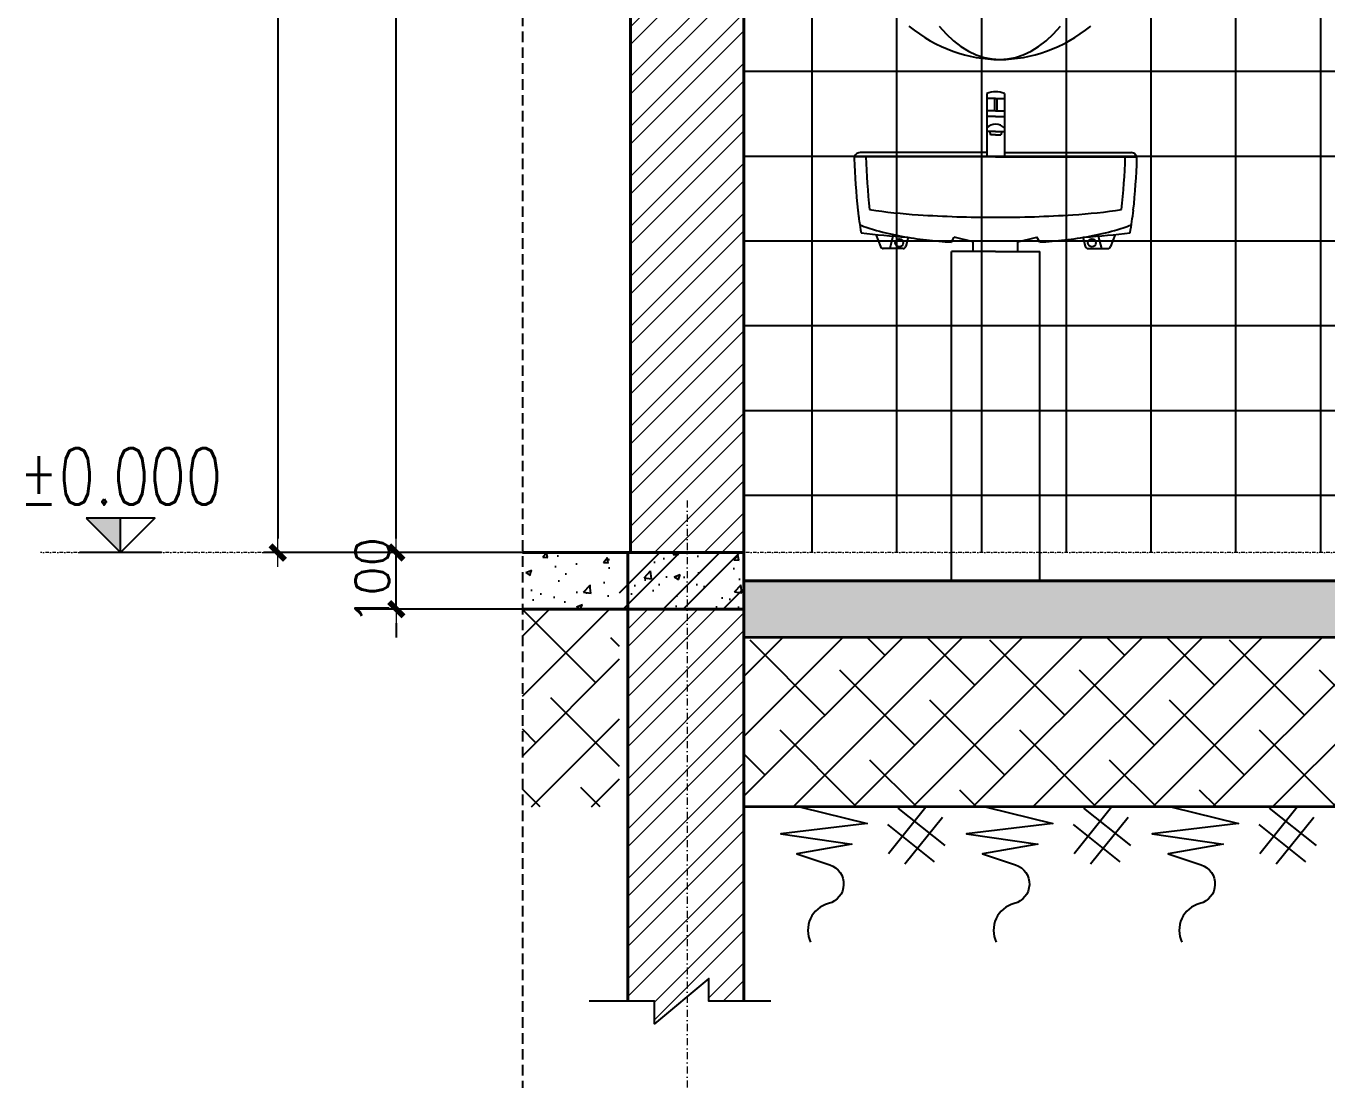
# Model space of a CAD drawing. Header units: millimetres. Extents: x 615730 to 2792744, y 139412 to 597571.
# Drawn here: x 1463402 to 1472612, y 226148 to 233605 of the extents above; entities that cross this region are included whole.
import ezdxf
from ezdxf.enums import TextEntityAlignment as Align

# ---------------------------------------------------------------- set-up
doc = ezdxf.new("R2010")
doc.units = ezdxf.units.MM
doc.header["$MEASUREMENT"] = 0
doc.header["$PDMODE"] = 34
doc.linetypes.add('DASHDOT', pattern=[1, 0.5, -0.25, 0, -0.25])
doc.linetypes.add('HIDDEN', pattern=[0.375, 0.25, -0.125])
doc.layers.get('0').update_dxf_attribs({"lineweight": 5})
for name, color, linetype in [('8', 8, 'Continuous'), ('CUA', 132, 'Continuous'), ('DUT', 250, 'HIDDEN'), ('HACH', 250, 'Continuous'), ('NOITHAT', 144, 'Continuous'), ('TEXT', 2, 'Continuous')]:
    doc.layers.add(name, color=color, linetype=linetype)
for name, color, linetype, lineweight in [('NETNGOAITUONG', 1, 'Continuous', 40), ('TIM TRUC', 149, 'DASHDOT', 9), ('TUONG', 6, 'Continuous', 35), ('VLIEU', 250, 'Continuous', 9)]:
    doc.layers.add(name, color=color, linetype=linetype, lineweight=lineweight)
doc.styles.add('DIM', font='txt.shx', dxfattribs={"height": 120})
doc.styles.add('romans', font='romans.shx', dxfattribs={"height": 240})
doc.dimstyles.new('1-50', dxfattribs={"dimtxt": 200, "dimasz": 100, "dimexe": 100, "dimexo": 0, "dimgap": 50, "dimtad": 1, "dimdec": 0, "dimlfac": 0.25, "dimzin": 0, "dimdsep": 46, "dimtxsty": 'romans', "dimblk": ']', "dimcen": 0, "dimdle": 100, "dimclrd": 148, "dimclre": 148, "dimclrt": 2, "dimadec": 0, "dimazin": 0, "dimtfac": 1.111111, "dimtdec": 0, "dimtix": 1, "dimtmove": 2, "dimatfit": 3, "dimldrblk": ']', "dimfxl": 200, "dimtolj": 1, "dimtzin": 0, "dimarcsym": 0})
pattern_1 = [(45, (600767.42, -33105.82), (-176.776695, 176.776695), []), (45, (600767.42, -32980.82), (-176.776695, 176.776695), [])]

# ---------------------------------------------------------------- blocks, each defined once
blk = doc.blocks.new('A$C21B80CA2')
at = {"layer": 'NOITHAT'}
for p, q in [((313.3, 895.7), (313.3, 783.5)), ((328.9, 886.5), (313.3, 886.5)), ((326.8, 886.5), (326.8, 865)), ((328.9, 886.5), (344.5, 886.5)), ((331, 886.5), (331, 865)), ((344.5, 895.7), (344.5, 783.5)), ((328.9, 865), (313.3, 865)), ((328.9, 854.8), (313.3, 854.8)), ((328.9, 865), (344.5, 865)), ((328.9, 854.8), (344.5, 854.8)), ((328.9, 828.2), (313.3, 828.2)), ((317.9, 828.2), (319.8, 822.2)), ((328.9, 822.2), (319.8, 822.2)), ((328.9, 828.2), (344.5, 828.2)), ((328.9, 822.2), (338, 822.2)), ((339.9, 828.2), (338, 822.2)), ((328.9, 783.5), (79.1, 783.5)), ((313.3, 791.2), (89.1, 791.2)), ((328.9, 783.5), (578.7, 783.5)), ((344.5, 791.2), (568.7, 791.2)), ((117.1, 646.2), (125.3, 624.7)), ((540.7, 646.2), (532.5, 624.7)), ((147.1, 643.3), (141.5, 621.4)), ((174.3, 641.2), (170.2, 625.3)), ((250.8, 632.6), (255.6, 641.3)), ((289.3, 633.3), (255.6, 641.3)), ((289.3, 616.4), (289.3, 633.3)), ((368.5, 633.3), (402.1, 641.3)), ((368.5, 616.4), (368.5, 633.3)), ((407, 632.6), (402.1, 641.3)), ((483.5, 641.2), (487.6, 625.3)), ((510.7, 643.3), (516.3, 621.4)), ((165.2, 621.4), (130.1, 621.4)), ((250.8, 33.5), (250.8, 616.4)), ((328.9, 616.4), (250.8, 616.4)), ((328.9, 616.4), (407, 616.4)), ((407, 33.5), (407, 616.4)), ((492.6, 621.4), (527.7, 621.4))]:
    blk.add_line(p, q, dxfattribs=at)
for centre in [(158.4, 631.3), (499.4, 631.3)]:
    blk.add_circle(centre, 7.04, dxfattribs=at)
for centre, radius, start, end in [((328.9, 854.3), 44.2, 90, 110.681), ((328.9, 854.3), 44.2, 69.319, 90), ((328.9, 819.1), 22, 90, 135.2499), ((328.9, 819.1), 22, 44.7501, 90), ((89.1, 780.7), 10.4, 90, 181.6206), ((1176.6, 811.5), 1077.5, 181.4896, 186.4655), ((-518.8, 811.5), 1077.5, 353.5345, 358.5104), ((568.7, 780.7), 10.4, 358.3794, 90), ((1176.6, 811.5), 1098.3, 181.6206, 186.4017), ((-518.8, 811.5), 1098.3, 353.5983, 358.3794), ((669.3, 754.6), 587.9, 186.4017, 190.3143), ((669.3, 754.6), 587.9, 186.4017, 188.9211), ((262, 1751.6), 1072.8, 261.6371, 266.266), ((328.6, 2772.3), 2095.7, 266.266, 270), ((329.2, 2772.3), 2095.7, 269.9919, 270), ((329.2, 2772.3), 2095.7, 270, 273.734), ((395.8, 1751.6), 1072.8, 273.734, 278.3629), ((-11.5, 754.6), 587.9, 349.6857, 353.5983), ((186.4, 904.8), 260.5, 247.9424, 254.8441), ((232.9, 1712.7), 1072.8, 262.3994, 266.704), ((272, 1220.8), 587.9, 254.8441, 263.5983), ((385.8, 1220.8), 587.9, 276.4017, 285.1559), ((424.9, 1712.7), 1072.8, 273.296, 277.6006), ((471.4, 904.8), 260.5, 285.1559, 292.0576), ((130.1, 626.6), 5.2, 200.8305, 270), ((165.2, 626.6), 5.2, 270, 345.644), ((328.9, 1728.1), 1098.3, 263.5983, 265.9237), ((328.9, 1728.1), 1098.3, 274.0763, 276.4017), ((492.6, 626.6), 5.2, 194.356, 270), ((527.7, 626.6), 5.2, 270, 339.1695)]:
    blk.add_arc(centre, radius, start, end, dxfattribs=at)
for ratio in [0.768573, 0.512382]:
    blk.add_ellipse((336.3, 1357), major_axis=(0, 401.2), ratio=ratio, start_param=2.591828, end_param=3.691358, dxfattribs=at)
blk = doc.blocks.new('sgt')
at = {"layer": 'HACH'}
for p, q in [((102718.9, -904500.3), (102646.3, -904590.9)), ((102664.5, -904502.5), (102755.2, -904575.1)), ((102750.7, -904520.7), (102678.1, -904611.3)), ((102644.1, -904534.2), (102734.8, -904606.8))]:
    blk.add_line(p, q, dxfattribs=at)
blk.add_lwpolyline([(102476.2, -904500.3), (102604.7, -904532.4), (102437.4, -904552.5), (102575.3, -904572.5), (102468.2, -904591.2), (102532.4, -904612.6, -0.748369), (102529.8, -904687.5, 0.474268), (102495, -904762.5, 0.626952)], format="xyb", dxfattribs=at)
blk = doc.blocks.new(']')
for p, q in [((0, 1), (0, -1)), ((1, 0), (-1, 0))]:
    blk.add_line(p, q)
at = {"color": 9, "const_width": 0.4}
blk.add_lwpolyline([(-0.509, -0.509), (0.509, 0.509)], dxfattribs=at)
blk = doc.blocks.new('*D2915')
at = {"layer": 'DEFPOINTS', "color": 0, "ltscale": 10, "transparency": 16777216}
for p in [(1466023.7, 229879.4), (1466916.9, 229879.4), (1466916.9, 229479.4)]:
    blk.add_point(p, dxfattribs=at)
at = {"layer": 'VLIEU', "color": 148, "lineweight": -2, "ltscale": 10, "transparency": 16777216}
for p, q in [((1466023.7, 229979.4), (1466023.7, 230079.4)), ((1466916.9, 229879.4), (1465923.7, 229879.4)), ((1466023.7, 229479.4), (1466023.7, 229879.4)), ((1466916.9, 229479.4), (1465923.7, 229479.4)), ((1466023.7, 229379.4), (1466023.7, 229279.4))]:
    blk.add_line(p, q, dxfattribs=at)
at = {"layer": 'VLIEU', "color": 148, "lineweight": -2, "ltscale": 10, "transparency": 16777216, "xscale": 100, "yscale": 100, "zscale": 100}
for p, rotation in [((1466023.7, 229879.4), 270), ((1466023.7, 229479.4), 90)]:
    blk.add_blockref(']', p, dxfattribs=dict(at, rotation=rotation))
at = {"layer": 'VLIEU', "color": 2, "ltscale": 10, "transparency": 16777216, "insert": (1465853.7, 229679.4), "char_height": 240, "attachment_point": 5, "rotation": 90, "style": 'romans'}
blk.add_mtext('\\A1;100', dxfattribs=at)
blk = doc.blocks.new('*D2916')
at = {"layer": 'DEFPOINTS', "color": 0, "ltscale": 10, "transparency": 16777216}
for p in [(1466023.7, 242679.4), (1466916.9, 242679.4), (1466916.9, 229879.4)]:
    blk.add_point(p, dxfattribs=at)
at = {"layer": 'VLIEU', "color": 148, "lineweight": -2, "ltscale": 10, "transparency": 16777216}
for p, q in [((1466916.9, 242679.4), (1465923.7, 242679.4)), ((1466023.7, 229979.4), (1466023.7, 242579.4)), ((1466916.9, 229879.4), (1465923.7, 229879.4))]:
    blk.add_line(p, q, dxfattribs=at)
at = {"layer": 'VLIEU', "color": 148, "lineweight": -2, "ltscale": 10, "transparency": 16777216, "xscale": 100, "yscale": 100, "zscale": 100}
for p, rotation in [((1466023.7, 242679.4), 90), ((1466023.7, 229879.4), 270)]:
    blk.add_blockref(']', p, dxfattribs=dict(at, rotation=rotation))
at = {"layer": 'VLIEU', "color": 2, "ltscale": 10, "transparency": 16777216, "insert": (1465853.7, 236279.4), "char_height": 240, "attachment_point": 5, "rotation": 90, "style": 'romans'}
blk.add_mtext('\\A1;3200', dxfattribs=at)
blk = doc.blocks.new('Cao do mat dung')
at = {"layer": '8'}
blk.add_hatch(color=256, dxfattribs=at).paths.add_polyline_path([(125, 125), (0, 125), (0, 0)])
for p, q in [((0, 0), (0, 125)), ((-150, 0), (150, 0))]:
    blk.add_line(p, q)
blk.add_lwpolyline([(125, 125), (0, 0), (-125, 125)], close=True)
at = {"layer": 'TEXT', "style": 'DIM', "width": 0.75}
blk.add_attdef('%%P0.000', text='', height=180, dxfattribs=at).set_placement((0, 175), align=Align.CENTER)
blk = doc.blocks.new('*D2926')
at = {"layer": 'DEFPOINTS', "color": 0, "ltscale": 10, "transparency": 16777216}
for p in [(1466916.9, 245879.4), (1465184.2, 229879.4), (1466916.9, 229879.4)]:
    blk.add_point(p, dxfattribs=at)
at = {"layer": 'VLIEU', "color": 148, "lineweight": -2, "ltscale": 10, "transparency": 16777216}
for p, q in [((1466916.9, 245879.4), (1465084.2, 245879.4)), ((1465184.2, 245779.4), (1465184.2, 229979.4)), ((1466916.9, 229879.4), (1465084.2, 229879.4))]:
    blk.add_line(p, q, dxfattribs=at)
at = {"layer": 'VLIEU', "color": 148, "lineweight": -2, "ltscale": 10, "transparency": 16777216, "xscale": 100, "yscale": 100, "zscale": 100}
for p, rotation in [((1465184.2, 245879.4), 90), ((1465184.2, 229879.4), 270)]:
    blk.add_blockref(']', p, dxfattribs=dict(at, rotation=rotation))
at = {"layer": 'VLIEU', "color": 2, "ltscale": 10, "transparency": 16777216, "insert": (1465014.2, 237879.4), "char_height": 240, "attachment_point": 5, "rotation": 90, "style": 'romans'}
blk.add_mtext('\\A1;4000', dxfattribs=at)

msp = doc.modelspace()

# ---------------------------------------------------------------- hatches: boundary and pattern name
at = {"layer": 'HACH'}
h = msp.add_hatch(dxfattribs=at)
h.set_pattern_fill('NET', color=256, scale=4800, style=0)
h.set_pattern_definition([(0, (600767.4, -1315.2), (1e-13, 600), []), (90, (600767.4, -1315.2), (-600, 2e-13), [])])
h.paths.add_polyline_path([(1468484.2, 229879.4), (1472964.3, 229879.4), (1472964.3, 233139.4, 0.02096), (1472865.7, 233134.8, -1.91883), (1472859.2, 233163.7, -0.108755), (1472943, 233178, 0.002445), (1472964.3, 233177.8), (1472964.3, 237079.3), (1468484.2, 237079.3)])
h.paths.add_polyline_path([(1476084.3, 229879.4), (1476484.2, 229879.4), (1476484.2, 237079.3), (1476084.3, 237079.3)])
h.paths.add_polyline_path([(1480884.2, 237079.4), (1480404.3, 237079.4), (1480404.3, 229879.4), (1480884.2, 229879.4)])
h.paths.add_polyline_path([(1476884.2, 229879.4), (1477284.3, 229879.4), (1477284.3, 233139.4, 0.02096), (1477185.7, 233134.8, -1.91883), (1477179.2, 233163.7, -0.108755), (1477263, 233178, 0.002445), (1477284.3, 233177.8), (1477284.3, 237079.3), (1476884.2, 237079.3)])
h = msp.add_hatch(dxfattribs=at)
h.set_pattern_fill('AR-CONC', color=256, scale=60, style=0)
h.set_pattern_definition([(50, (1654960.33, 2897579.47), (430.35611, -37.65128), [45, -495]), (355, (1654960.33, 2897579.47), (-83.2508, 451.31528), [36, -396]), (100.4514, (1654996.2, 2897576.34), (347.10563, 413.663725), [38.244114, -420.68527]), (46.1842, (1654960.33, 2897699.5), (640.34463, -99.31141), [67.5, -742.5]), (96.6356, (1655013.7, 2897691.2), (560.79762, 584.47072), [57.36617, -631.0278]), (351.1842, (1654960.3, 2897699.5), (560.79717, 584.47116), [54, -594]), (21, (1655020.33, 2897669.47), (358.14423, -241.571334), [45, -495]), (326, (1655020.33, 2897669.47), (145.9892, 435.09003), [36, -396]), (71.4514, (1655050.18, 2897649.34), (504.13358, 193.5183), [38.244114, -420.68527]), (37.5, (1654960.33, 2897579.47), (7.295913, 199.736312), [0, -391.2, 0, -402, 0, -397.5]), (7.5, (1654960.33, 2897579.47), (157.841722, 236.647027), [0, -229.2, 0, -382.2, 0, -151.5]), (327.5, (1654826.53, 2897579.47), (320.293462, -13.532923), [0, -150, 0, -468, 0, -621]), (317.5, (1654766.53, 2897579.47), (349.911702, 60.06299), [0, -195, 0, -310.8, 0, -441])])
h.paths.add_polyline_path([(1466916.9, 229879.4), (1466916.9, 229479.4), (1467604.2, 229479.4), (1467604.2, 229879.4)])
h = msp.add_hatch(dxfattribs=at)
h.set_pattern_fill('ANSI32', color=256, scale=800, style=0)
h.set_pattern_definition([(45, (1600523.68, 1666702.02), (-212.132034, 212.132034), []), (45, (1600665.1, 1666702.02), (-212.132034, 212.132034), [])])
h.paths.add_polyline_path([(1468484.2, 229879.4), (1467604.2, 229879.4), (1467604.2, 229479.4), (1468484.2, 229479.4)])
h = msp.add_hatch(dxfattribs=at)
h.set_pattern_fill('AR-CONC', color=256, scale=60, style=0)
h.set_pattern_definition([(50, (1600523.68, 1666702.02), (430.35611, -37.65128), [45, -495]), (355, (1600523.68, 1666702.02), (-83.2508, 451.31528), [36, -396]), (100.4514, (1600559.54, 1666698.9), (347.10563, 413.66373), [38.24411, -420.68527]), (46.1842, (1600523.7, 1666822), (640.34463, -99.3114), [67.5, -742.5]), (96.6356, (1600577.04, 1666813.75), (560.79762, 584.47072), [57.36617, -631.0278]), (351.1842, (1600523.7, 1666822), (560.79717, 584.47116), [54, -594]), (21, (1600583.68, 1666792.02), (358.14423, -241.571334), [45, -495]), (326, (1600583.68, 1666792.02), (145.9892, 435.09003), [36, -396]), (71.4514, (1600613.5, 1666771.9), (504.13358, 193.5183), [38.24411, -420.68527]), (37.5, (1600523.68, 1666702.02), (7.295913, 199.736312), [0, -391.2, 0, -402, 0, -397.5]), (7.5, (1600523.68, 1666702.02), (157.841722, 236.647027), [0, -229.2, 0, -382.2, 0, -151.5]), (327.5, (1600389.88, 1666702.02), (320.293462, -13.532923), [0, -150, 0, -468, 0, -621]), (317.5, (1600329.88, 1666702.02), (349.9117, 60.06299), [0, -195, 0, -310.8, 0, -441])])
h.paths.add_polyline_path([(1468484.2, 229879.4), (1467604.2, 229879.4), (1467604.2, 229479.4), (1468484.2, 229479.4)])
h = msp.add_hatch(dxfattribs=at)
h.set_pattern_fill('AR-CONC', color=256, scale=60, style=0)
h.set_pattern_definition([(50, (545010.8, -9707.65), (430.35611, -37.65128), [45, -495]), (355, (545010.8, -9707.65), (-83.2508, 451.31528), [36, -396]), (100.4514, (545046.68, -9710.8), (347.10563, 413.66373), [38.24411, -420.68527]), (46.1842, (545010.8, -9587.65), (640.34463, -99.3114), [67.5, -742.5]), (96.6356, (545064.2, -9595.9), (560.79762, 584.47072), [57.36617, -631.0278]), (351.1842, (545010.8, -9587.65), (560.79717, 584.47116), [54, -594]), (21, (545070.8, -9617.65), (358.14423, -241.57133), [45, -495]), (326, (545070.8, -9617.65), (145.9892, 435.09003), [36, -396]), (71.4514, (545100.66, -9637.8), (504.13358, 193.5183), [38.24411, -420.68527]), (37.5, (545010.82, -9707.65), (7.295913, 199.736312), [0, -391.2, 0, -402, 0, -397.5]), (7.5, (545010.82, -9707.65), (157.841722, 236.647027), [0, -229.2, 0, -382.2, 0, -151.5]), (327.5, (544877.02, -9707.65), (320.293462, -13.532923), [0, -150, 0, -468, 0, -621]), (317.5, (544817.02, -9707.65), (349.9117, 60.06299), [0, -195, 0, -310.8, 0, -441])])
h.paths.add_polyline_path([(1480884.2, 229279.4), (1480884.2, 229679.4), (1468484.2, 229679.4), (1468484.2, 229279.4)])
h = msp.add_hatch(dxfattribs=at)
h.set_pattern_fill('ANSI38', color=256, scale=2400, style=0)
h.set_pattern_definition([(45, (1654960.33, 2897579.47), (-212.132034, 212.132034), []), (135, (1654960.33, 2897579.47), (-636.396103, 212.132034), [750, -450])])
h.paths.add_polyline_path([(1466916.9, 229479.4), (1466916.9, 228079.4), (1467604.2, 228079.4), (1467604.2, 229479.4)])
h = msp.add_hatch(dxfattribs=at)
h.set_pattern_fill('ANSI38', color=256, scale=2400, style=0)
h.set_pattern_definition([(45, (545010.82, -9707.65), (-212.13203, 212.13203), []), (135, (545010.82, -9707.65), (-636.3961, 212.13203), [750, -450])])
h.paths.add_polyline_path([(1468484.2, 229279.4), (1468484.2, 228079.4), (1480884.2, 228079.4), (1480884.2, 229279.4)])
at = {"layer": 'VLIEU', "ltscale": 10}
h = msp.add_hatch(dxfattribs=at)
h.set_pattern_fill('STEEL', color=256, scale=2000, style=0)
h.set_pattern_definition(pattern_1)
h.paths.add_polyline_path([(1468484.2, 229879.4), (1467682.5, 229879.4), (1467682.5, 245079.4), (1468484.2, 245079.4)])
h.paths.add_polyline_path([(1481684.3, 229879.4), (1480884.2, 229879.4), (1480884.2, 245079.4), (1481684.3, 245079.4)])
h = msp.add_hatch(dxfattribs=at)
h.set_pattern_fill('STEEL', color=256, scale=2000, style=0)
h.set_pattern_definition(pattern_1)
h.paths.add_polyline_path([(1468484.2, 229479.4), (1467662.4, 229479.4), (1467662.4, 226705), (1467852.2, 226705), (1467852.2, 226545), (1468236.2, 226865), (1468236.2, 226705), (1468484.2, 226705)])

# ---------------------------------------------------------------- linework, layer by layer
at = {"layer": 'CUA'}
msp.add_lwpolyline([(1468675, 226705), (1468236.2, 226705), (1468236.2, 226865), (1467852.2, 226545), (1467852.2, 226705), (1467389.9, 226705)], dxfattribs=at)
at = {"layer": 'DUT', "color": 2, "ltscale": 300}
msp.add_lwpolyline([(1466916.9, 225664.9), (1482451.6, 225664.9), (1482451.6, 246279.4), (1466916.9, 246279.4)], close=True, dxfattribs=at)
at = {"layer": 'NETNGOAITUONG'}
for p, q in [((1468484.2, 229879.4), (1466916.9, 229879.4)), ((1467662.4, 226705), (1467662.4, 229879.4)), ((1468484.2, 226705), (1468484.2, 229879.4)), ((1480884.2, 229679.4), (1468484.2, 229679.4)), ((1468484.2, 229479.4), (1466916.9, 229479.4))]:
    msp.add_line(p, q, dxfattribs=at)
msp.add_lwpolyline([(1468484.2, 229879.4), (1467682.5, 229879.4), (1467682.5, 245079.4), (1468484.2, 245079.4)], close=True, dxfattribs=at)
at = {"layer": 'TIM TRUC', "ltscale": 100}
msp.add_line((1468082.5, 230247.9), (1468082.5, 223221), dxfattribs=at)
at = {"layer": 'TIM TRUC', "ltscale": 50}
msp.add_lwpolyline([(1482451.6, 229879.4), (1463505.1, 229879.4)], dxfattribs=at)
at = {"layer": 'TUONG'}
for p, q in [((1480884.2, 229279.4), (1468484.2, 229279.4)), ((1480884.2, 228079.4), (1468484.2, 228079.4))]:
    msp.add_line(p, q, dxfattribs=at)
at = {"layer": 'VLIEU', "ltscale": 10}
msp.add_lwpolyline([(1476084.3, 237079.3), (1476484.2, 237079.3), (1476484.2, 229679.5), (1468484.2, 229679.4), (1468484.2, 237079.3), (1472964.3, 237079.3)], dxfattribs=at)

# ---------------------------------------------------------------- block references
at = {"layer": 'HACH', "xscale": 3.648000000044703, "yscale": 3.648000000044703, "zscale": 3.648000000044703}
for p in [(1095054.9, 3527696.4), (1096369.4, 3527696.4), (1097683.8, 3527696.4)]:
    msp.add_blockref('sgt', p, dxfattribs=at)
at = {"layer": 'NOITHAT', "xscale": 4, "yscale": 4, "zscale": 4}
msp.add_blockref('A$C21B80CA2', (1468950.6, 229545.4), dxfattribs=at)
at = {"layer": 'TEXT'}
ref = msp.add_blockref('Cao do mat dung', (1464070.7, 229879.4), dxfattribs=dict(at, xscale=-1.940516273956746, yscale=1.940516273840331, zscale=1.940516273849605))
ref.add_attrib('%%P0.000', '%%P0.000', dxfattribs={"height": 400, "style": 'DIM', "width": 0.75}).set_placement((1464070.7, 230219), align=Align.CENTER)

# ---------------------------------------------------------------- dimensions: what is measured, and where the dimension line sits
at = {"layer": 'VLIEU', "ltscale": 10}
for base, p1, p2, picture, middle in [((1465184.2, 229879.4), (1466916.9, 245879.4), (1466916.9, 229879.4), '*D2926', (1465014.2, 237879.4)), ((1466023.7, 242679.4), (1466916.9, 229879.4), (1466916.9, 242679.4), '*D2916', (1465853.7, 236279.4)), ((1466023.7, 229879.4), (1466916.9, 229479.4), (1466916.9, 229879.4), '*D2915', (1465853.7, 229679.4))]:
    dim = msp.add_linear_dim(base=base, p1=p1, p2=p2, angle=90, dimstyle='1-50', dxfattribs=at)
    dim.commit()
    dim.dimension.update_dxf_attribs({"geometry": picture, "text_midpoint": middle})

doc.saveas('drawing.dxf')
